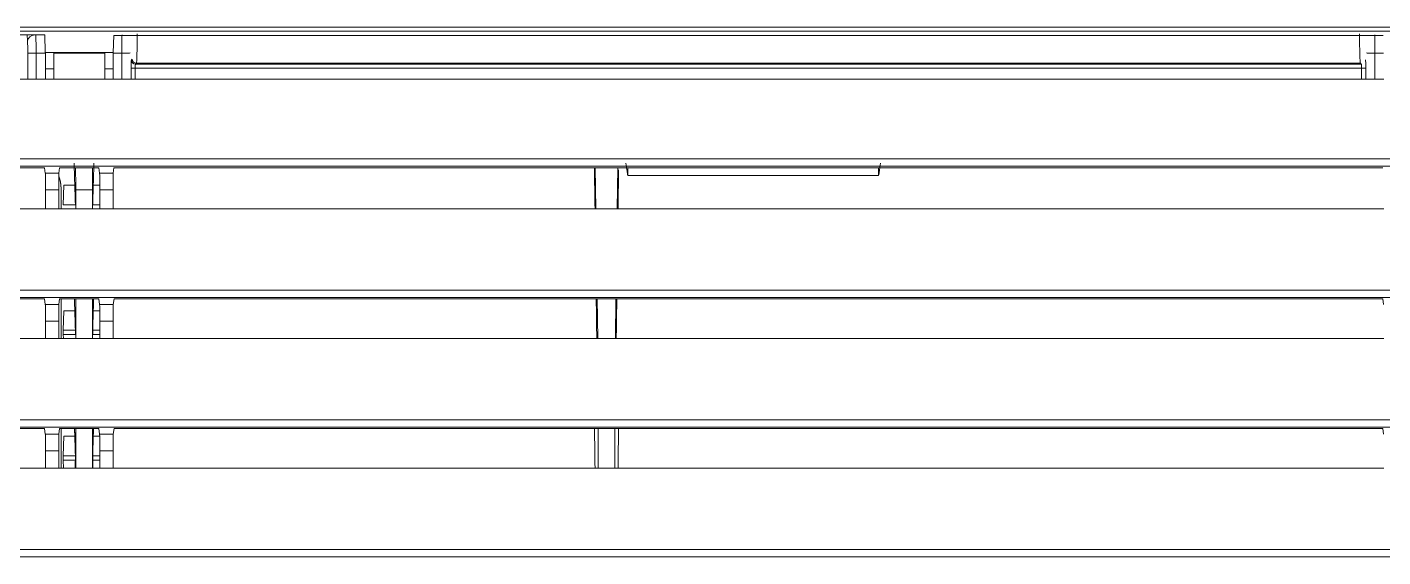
# Model space of a CAD drawing. Header units: inches. Extents: x 3778 to 56227, y -16914 to 35091.
# Drawn here: x 35331.3 to 35494.1, y -13360 to -13296.4 of the extents above; entities that cross this region are included whole.
import ezdxf

# ---------------------------------------------------------------- set-up
doc = ezdxf.new("R2010")
doc.units = ezdxf.units.IN
doc.header["$LTSCALE"] = 100
doc.header["$MEASUREMENT"] = 0
doc.layers.add('2-con', color=2, linetype='Continuous')
doc.layers.add('mark-B', color=2, linetype='Continuous', lineweight=20)

# ---------------------------------------------------------------- blocks, each defined once
blk = doc.blocks.new('무풍1way 일반')
at = {"layer": 'mark-B'}
for p, q in [((-357.16, -182.01), (357.16, -182.01)), ((357.16, -182.89), (-357.16, -182.89)), ((44.3, -192.64), (196.82, -192.64)), ((136.59, -197.41), (136.59, -192.64)), ((136.59, -197.41), (136.59, -192.64)), ((138.6, -192.64), (138.6, -197.41)), ((138.6, -192.64), (138.6, -197.41)), ((196.82, -194.73), (196.82, -192.64)), ((196.82, -192.64), (198.43, -192.64)), ((198.43, -192.64), (198.43, -194.73)), ((198.43, -192.64), (203.35, -192.64)), ((198.43, -193.62), (199.28, -193.62)), ((199.31, -192.64), (199.31, -197.41)), ((201.32, -197.41), (201.32, -192.64)), ((201.36, -193.62), (202.82, -193.62)), ((202.82, -193.62), (202.79, -192.64)), ((203.08, -192.64), (203.08, -197.41)), ((203.35, -194.73), (203.35, -192.64)), ((203.35, -192.64), (204.96, -192.64)), ((204.96, -194.73), (204.96, -192.64)), ((204.96, -192.64), (308.24, -192.64)), ((196.82, -194.73), (198.43, -194.73)), ((199.28, -194.14), (198.43, -194.14)), ((202.82, -194.14), (201.36, -194.14)), ((202.74, -196.49), (202.82, -194.14)), ((203.35, -194.73), (204.96, -194.73)), ((44.4, -197.41), (44.31, -196.74)), ((196.72, -197.41), (196.81, -196.74)), ((198.45, -196.74), (196.81, -196.74)), ((199.21, -196.49), (198.44, -196.49)), ((198.45, -196.74), (198.53, -197.41)), ((202.74, -196.49), (201.43, -196.49)), ((203.25, -197.41), (203.33, -196.74)), ((204.97, -196.74), (203.33, -196.74)), ((205.06, -197.41), (204.97, -196.74)), ((-354.41, -197.57), (354.41, -197.57)), ((354.41, -198.46), (-354.41, -198.46)), ((196.72, -197.41), (44.4, -197.41)), ((203.25, -197.41), (198.53, -197.41)), ((354.59, -197.41), (205.06, -197.41)), ((44.3, -208.2), (196.82, -208.2)), ((136.53, -208.2), (136.46, -212.97)), ((136.53, -208.2), (136.46, -212.97)), ((138.73, -212.97), (138.66, -208.2)), ((138.73, -212.97), (138.66, -208.2)), ((196.82, -210.3), (196.82, -208.2)), ((196.82, -208.2), (198.43, -208.2)), ((198.43, -208.2), (198.43, -210.3)), ((198.43, -208.2), (203.35, -208.2)), ((199.31, -208.2), (199.31, -212.97)), ((201.32, -212.97), (201.32, -208.2)), ((202.82, -208.68), (202.8, -208.2)), ((203.08, -208.2), (203.08, -212.97)), ((203.35, -210.3), (203.35, -208.2)), ((203.35, -208.2), (204.96, -208.2)), ((204.96, -210.3), (204.96, -208.2)), ((204.96, -208.2), (308.24, -208.2)), ((198.43, -208.68), (199.28, -208.68)), ((199.28, -209.2), (198.43, -209.2)), ((201.36, -208.68), (202.82, -208.68)), ((202.82, -209.2), (201.36, -209.2)), ((202.74, -211.55), (202.82, -209.2)), ((196.82, -210.3), (198.43, -210.3)), ((199.21, -211.55), (198.43, -211.55)), ((202.74, -211.55), (201.43, -211.55)), ((203.35, -210.3), (204.96, -210.3)), ((-351.65, -213.14), (351.65, -213.14)), ((44.4, -212.97), (44.31, -212.3)), ((196.72, -212.97), (44.4, -212.97)), ((196.72, -212.97), (196.81, -212.3)), ((198.45, -212.3), (196.81, -212.3)), ((198.45, -212.3), (198.53, -212.97)), ((203.25, -212.97), (198.53, -212.97)), ((203.25, -212.97), (203.33, -212.3)), ((204.97, -212.3), (203.33, -212.3)), ((205.06, -212.97), (204.97, -212.3)), ((351.84, -212.97), (205.06, -212.97)), ((351.65, -214.02), (-351.65, -214.02)), ((44.3, -223.77), (196.82, -223.77)), ((136.31, -223.77), (136.24, -228.72)), ((136.31, -223.77), (136.24, -228.72)), ((138.95, -228.72), (138.88, -223.77)), ((138.95, -228.72), (138.88, -223.77)), ((196.82, -226.06), (196.82, -223.77)), ((196.82, -223.77), (198.43, -223.77)), ((198.43, -223.77), (198.43, -226.06)), ((198.43, -223.77), (203.35, -223.77)), ((199.28, -224.27), (198.43, -224.27)), ((199.31, -223.76), (199.31, -226.05)), ((201.32, -226.05), (201.32, -223.76)), ((202.82, -224.27), (201.36, -224.27)), ((202.74, -226.61), (202.82, -224.27)), ((203.08, -223.76), (203.08, -226.23)), ((203.35, -226.06), (203.35, -223.77)), ((203.35, -223.77), (204.96, -223.77)), ((204.96, -226.06), (204.96, -223.77)), ((204.96, -223.77), (308.24, -223.77)), ((196.82, -226.06), (198.43, -226.06)), ((199.31, -226.05), (201.32, -226.05)), ((203.35, -226.06), (204.96, -226.06)), ((104.93, -227.77), (104.93, -228.72)), ((135.05, -228.72), (135.05, -227.77)), ((199.21, -226.61), (198.43, -226.61)), ((202.74, -226.61), (201.43, -226.61)), ((-348.87, -228.89), (348.87, -228.89)), ((196.73, -228.72), (44.39, -228.72)), ((196.73, -228.72), (196.81, -228.06)), ((198.45, -228.06), (196.81, -228.06)), ((198.45, -228.06), (198.53, -228.72)), ((203.25, -228.72), (198.53, -228.72)), ((203.25, -228.72), (203.33, -228.06)), ((204.97, -228.06), (203.33, -228.06)), ((205.05, -228.72), (204.97, -228.06)), ((349.05, -228.72), (205.05, -228.72)), ((348.87, -229.77), (-348.87, -229.77)), ((44.3, -239.33), (196.82, -239.33)), ((45.36, -242.48), (45.36, -239.33)), ((45.36, -242.48), (45.36, -239.33)), ((46.45, -240.65), (46.45, -239.33)), ((46.45, -240.65), (46.45, -239.33)), ((46.45, -240.65), (46.96, -240.65)), ((46.45, -240.65), (46.96, -240.65)), ((46.95, -239.33), (46.96, -240.65)), ((46.95, -239.33), (46.96, -240.65)), ((46.96, -240.65), (194.18, -240.65)), ((46.96, -240.65), (194.18, -240.65)), ((194.18, -240.65), (194.18, -239.33)), ((194.18, -240.65), (194.18, -239.33)), ((194.68, -240.65), (194.18, -240.65)), ((194.68, -240.65), (194.18, -240.65)), ((194.68, -239.33), (194.68, -240.65)), ((194.68, -239.33), (194.68, -240.65)), ((195.78, -239.33), (195.78, -242.48)), ((195.78, -239.33), (195.78, -242.48)), ((196.82, -240.59), (196.82, -239.33)), ((196.82, -239.33), (197.83, -239.33)), ((196.82, -240.59), (197.83, -240.59)), ((197.83, -239.33), (197.83, -240.59)), ((197.83, -239.33), (203.95, -239.33)), ((203.95, -240.59), (203.95, -239.33)), ((203.95, -239.33), (204.96, -239.33)), ((203.95, -240.59), (204.96, -240.59)), ((204.96, -240.59), (204.96, -239.33)), ((204.96, -239.33), (308.24, -239.33)), ((206.08, -242.48), (206.08, -239.33)), ((206.08, -242.48), (206.08, -239.33)), ((207.08, -239.33), (207.08, -242.49)), ((207.08, -239.33), (207.08, -242.49)), ((44.31, -242.48), (45.36, -242.48)), ((44.31, -242.48), (45.36, -242.48)), ((194.14, -241.15), (46.99, -241.15)), ((46.99, -241.15), (47.1, -241.26)), ((194.14, -241.15), (46.99, -241.15)), ((46.99, -241.15), (47.1, -241.26)), ((47.1, -241.26), (194.04, -241.26)), ((47.1, -241.26), (194.04, -241.26)), ((194.04, -241.26), (194.14, -241.15)), ((194.04, -241.26), (194.14, -241.15)), ((194.64, -241.65), (194.54, -241.76)), ((194.64, -241.65), (194.54, -241.76)), ((195.78, -242.48), (196.81, -242.48)), ((195.78, -242.48), (196.81, -242.48)), ((197.84, -242.48), (203.94, -242.48)), ((197.84, -242.48), (203.94, -242.48)), ((204.97, -242.48), (206.08, -242.48)), ((204.97, -242.48), (206.08, -242.48)), ((196.81, -242.54), (196.74, -244.58)), ((197.63, -242.54), (196.81, -242.54)), ((197.84, -242.54), (197.63, -242.54)), ((197.84, -242.54), (203.94, -242.54)), ((204.15, -242.54), (203.94, -242.54)), ((204.97, -242.54), (204.15, -242.54)), ((204.97, -242.54), (205.04, -244.65)), ((207.1, -243.95), (207.13, -244.65)), ((207.1, -243.95), (207.13, -244.65)), ((476.32, -245.6), (-476.32, -245.6)), ((-464.1, -245.12), (464.1, -245.12)), ((44.38, -244.58), (196.74, -244.58)), ((437.6, -244.65), (205.04, -244.65))]:
    blk.add_line(p, q, dxfattribs=at)
for centre, major_axis, ratio, start_param, end_param in [((196.81, -194.73), (0, -2.01), 0.008727, 0.069813, 1.570796), ((198.45, -194.73), (0, -2.01), 0.008727, 4.712389, 6.213372), ((203.33, -194.73), (0, -2.01), 0.008727, 0.069813, 1.570796), ((204.97, -194.73), (0, -2.01), 0.008727, 4.712389, 6.213372), ((196.81, -210.3), (0, -2.01), 0.008727, 0.069813, 1.570796), ((198.45, -210.3), (0, -2.01), 0.008727, 4.712389, 6.213372), ((203.33, -210.3), (0, -2.01), 0.008727, 0.069813, 1.570796), ((204.97, -210.3), (0, -2.01), 0.008727, 4.712389, 6.213372), ((196.81, -226.06), (0, -2.01), 0.008727, 0.069814, 1.570796), ((198.45, -226.06), (0, -2.01), 0.008727, 4.712389, 6.213371), ((203.33, -226.06), (0, -2.01), 0.008727, 0.069814, 1.570796), ((204.97, -226.06), (0, -2.01), 0.008727, 4.712389, 6.213371), ((46.49, -240.65), (0, -1), 0.034921, 4.712368, 6.248257), ((46.49, -240.65), (0, -1), 0.034921, 4.712368, 6.248257), ((46.99, -240.65), (0.001, -0.502), 0.069841, 4.712303, 6.248193), ((46.99, -240.65), (0.001, -0.502), 0.069841, 4.712303, 6.248193), ((194.14, -240.65), (-0.001, -0.502), 0.069841, 0.034992, 1.570882), ((194.14, -240.65), (-0.001, -0.502), 0.069841, 0.034992, 1.570882), ((194.64, -240.65), (0, -1), 0.034921, 0.034928, 1.570818), ((194.64, -240.65), (0, -1), 0.034921, 0.034928, 1.570818), ((196.81, -240.59), (0, -2.01), 0.008727, 0.245636, 1.570796), ((197.84, -240.59), (0, -2.01), 0.008727, 4.712389, 6.033203), ((203.94, -240.59), (0, -2.01), 0.008727, 0.249983, 1.570796), ((204.97, -240.59), (0, -2.01), 0.008727, 4.712389, 6.037549), ((45.36, -242.49), (-1, 0), 0.017452, 3.176505, 4.712389), ((45.43, -242.53), (0, -3.01), 0.023281, 4.694926, 5.497778), ((45.36, -242.49), (-1, 0), 0.017452, 3.176505, 4.712389), ((45.43, -242.53), (0, -3.01), 0.023281, 4.694926, 5.497778), ((47.09, -244.77), (0, -3.51), 0.029932, 1.570781, 3.10667), ((47.09, -244.77), (0, -3.51), 0.029932, 1.570781, 3.10667), ((194.04, -244.77), (0, -3.51), 0.029932, 3.176515, 4.712405), ((194.04, -244.77), (0, -3.51), 0.029932, 3.176515, 4.712405), ((194.04, -241.76), (-0.355, 0.355), 0.998782, 3.927295, 5.497483), ((194.04, -241.76), (-0.355, 0.355), 0.998782, 3.927295, 5.497483), ((194.14, -241.65), (-0.355, 0.355), 0.998782, 3.927295, 5.497483), ((194.14, -241.65), (-0.355, 0.355), 0.998782, 3.927295, 5.497483), ((195.78, -242.49), (-1, 0), 0.017452, 4.712389, 6.248273), ((195.78, -242.49), (-1, 0), 0.017452, 4.712389, 6.248273), ((195.71, -242.53), (0, -3.01), 0.023281, 0.785408, 1.588259), ((195.71, -242.53), (0, -3.01), 0.023281, 0.785408, 1.588259), ((206.08, -242.49), (-1, 0), 0.017452, 3.176505, 4.712389), ((206.15, -242.53), (0, -3.01), 0.023281, 4.694926, 5.497778), ((206.08, -242.49), (-1, 0), 0.017452, 3.176505, 4.712389), ((206.15, -242.53), (0, -3.01), 0.023281, 4.694926, 5.497778), ((207.15, -242.53), (0, -2.01), 0.034921, 4.694914, 5.497766), ((207.15, -242.53), (0, -2.01), 0.034921, 4.694914, 5.497766), ((206.1, -243.95), (-1, -0.04), 0.706884, 1.625089, 3.092233), ((206.1, -243.95), (-1, -0.04), 0.706884, 1.625089, 3.092233)]:
    blk.add_ellipse(centre, major_axis=major_axis, ratio=ratio, start_param=start_param, end_param=end_param, dxfattribs=at)
for points, degree in [([(136.22, -192.64), (136.15, -197.41)], 1), ([(136.22, -192.64), (136.15, -197.41)], 1), ([(138.97, -192.64), (139, -194.23), (139.02, -195.82), (139.04, -197.41)], 3), ([(138.97, -192.64), (139, -194.23), (139.02, -195.82), (139.04, -197.41)], 3), ([(199.25, -192.64), (199.28, -193.62)], 1), ([(199.28, -193.62), (199.28, -193.66), (199.28, -193.8), (199.28, -193.96), (199.28, -194.1), (199.28, -194.14)], 2), ([(201.36, -194.14), (201.36, -194.1), (201.35, -193.96), (201.35, -193.8), (201.36, -193.66), (201.36, -193.62)], 2), ([(201.36, -193.62), (201.39, -192.64)], 1), ([(199.28, -194.14), (199.21, -196.49)], 1), ([(201.43, -196.49), (201.36, -194.14)], 1), ([(199.21, -196.49), (199.18, -197.41)], 1), ([(201.46, -197.41), (201.43, -196.49)], 1), ([(136.43, -208.2), (136.36, -212.97)], 1), ([(136.43, -208.2), (136.36, -212.97)], 1), ([(138.76, -208.2), (138.79, -209.79), (138.81, -211.38), (138.83, -212.97)], 3), ([(138.76, -208.2), (138.79, -209.79), (138.81, -211.38), (138.83, -212.97)], 3), ([(199.28, -209.2), (199.21, -211.55)], 1), ([(199.28, -208.68), (199.28, -208.72), (199.28, -208.86), (199.28, -209.02), (199.28, -209.16), (199.28, -209.2)], 2), ([(201.36, -209.2), (201.36, -209.16), (201.35, -209.02), (201.35, -208.86), (201.36, -208.72), (201.36, -208.68)], 2), ([(201.43, -211.55), (201.36, -209.2)], 1), ([(199.21, -211.55), (199.17, -212.97)], 1), ([(201.47, -212.97), (201.43, -211.55)], 1), ([(136.21, -223.77), (136.15, -228.46)], 1), ([(136.21, -223.77), (136.15, -228.46)], 1), ([(138.98, -223.77), (139, -225.42), (139.03, -227.07), (139.05, -228.72)], 3), ([(138.98, -223.77), (139, -225.42), (139.03, -227.07), (139.05, -228.72)], 3), ([(199.28, -224.27), (199.21, -226.61)], 1), ([(201.43, -226.61), (201.36, -224.27)], 1), ([(104.93, -227.77), (104.7, -229.28)], 1), ([(135.05, -227.77), (104.93, -227.77)], 1), ([(135.28, -229.28), (135.05, -227.77)], 1), ([(199.21, -226.61), (199.13, -229.28)], 1), ([(201.51, -229.28), (201.43, -226.61)], 1)]:
    blk.add_open_spline(points, degree=degree, dxfattribs=at)
for points, degree, knots in [([(202.82, -194.14), (202.82, -194.14), (202.82, -194.14), (202.82, -194.13), (202.82, -194.13), (202.82, -194.12), (202.82, -194.12), (202.82, -194.11), (202.82, -194.11), (202.82, -194.1), (202.82, -194.1), (202.82, -194.09), (202.82, -194.08), (202.82, -194.08), (202.82, -194.07), (202.82, -194.06), (202.82, -194.06), (202.82, -194.05), (202.82, -194.05), (202.82, -194.04), (202.82, -194.03), (202.82, -194.02), (202.82, -194.02), (202.82, -194.01), (202.82, -194), (202.82, -194), (202.82, -193.99), (202.82, -193.98), (202.82, -193.97), (202.82, -193.97), (202.82, -193.96), (202.82, -193.95), (202.82, -193.95), (202.82, -193.94), (202.82, -193.93), (202.82, -193.92), (202.82, -193.92), (202.82, -193.91), (202.82, -193.9), (202.82, -193.9), (202.82, -193.89), (202.82, -193.88), (202.82, -193.87), (202.82, -193.85), (202.82, -193.84), (202.82, -193.82), (202.82, -193.81), (202.82, -193.79), (202.82, -193.78), (202.82, -193.77), (202.82, -193.75), (202.82, -193.74), (202.82, -193.72), (202.82, -193.71), (202.82, -193.7), (202.82, -193.68), (202.82, -193.67), (202.82, -193.66), (202.82, -193.65), (202.82, -193.64), (202.82, -193.63), (202.82, -193.62), (202.82, -193.62)], 3, [0, 0, 0, 0, 0.013748, 0.027432, 0.041052, 0.054607, 0.068099, 0.081527, 0.09489, 0.10819, 0.121425, 0.134597, 0.147704, 0.160748, 0.173727, 0.186643, 0.199494, 0.212281, 0.225005, 0.237664, 0.250259, 0.262791, 0.275258, 0.287661, 0.3, 0.312275, 0.324487, 0.336634, 0.348717, 0.360736, 0.372691, 0.384582, 0.39641, 0.408173, 0.419872, 0.431507, 0.443078, 0.454585, 0.466029, 0.477408, 0.488723, 0.499974, 0.522542, 0.545365, 0.568445, 0.591781, 0.615372, 0.639221, 0.663325, 0.687685, 0.712302, 0.737175, 0.762304, 0.78769, 0.813331, 0.839229, 0.865384, 0.891794, 0.918461, 0.945384, 0.972564, 1, 1, 1, 1]), ([(202.82, -209.2), (202.82, -209.2), (202.82, -209.2), (202.82, -209.19), (202.82, -209.19), (202.82, -209.18), (202.82, -209.18), (202.82, -209.17), (202.82, -209.17), (202.82, -209.16), (202.82, -209.16), (202.82, -209.15), (202.82, -209.15), (202.82, -209.14), (202.82, -209.13), (202.82, -209.13), (202.82, -209.12), (202.82, -209.11), (202.82, -209.11), (202.82, -209.1), (202.82, -209.09), (202.82, -209.09), (202.82, -209.08), (202.82, -209.07), (202.82, -209.07), (202.82, -209.06), (202.82, -209.05), (202.82, -209.04), (202.82, -209.04), (202.82, -209.03), (202.82, -209.02), (202.82, -209.02), (202.82, -209.01), (202.82, -209), (202.82, -208.99), (202.82, -208.99), (202.82, -208.98), (202.82, -208.97), (202.82, -208.96), (202.82, -208.96), (202.82, -208.95), (202.82, -208.94), (202.82, -208.93), (202.82, -208.91), (202.82, -208.9), (202.82, -208.89), (202.82, -208.87), (202.82, -208.86), (202.82, -208.84), (202.82, -208.83), (202.82, -208.81), (202.82, -208.8), (202.82, -208.79), (202.82, -208.77), (202.82, -208.76), (202.82, -208.75), (202.82, -208.73), (202.82, -208.72), (202.82, -208.71), (202.82, -208.7), (202.82, -208.69), (202.82, -208.69), (202.82, -208.68)], 3, [0, 0, 0, 0, 0.013747, 0.027429, 0.041048, 0.054602, 0.068093, 0.08152, 0.094883, 0.108181, 0.121416, 0.134587, 0.147694, 0.160737, 0.173716, 0.186631, 0.199482, 0.212269, 0.224992, 0.237651, 0.250246, 0.262777, 0.275245, 0.287648, 0.299987, 0.312263, 0.324474, 0.336622, 0.348705, 0.360725, 0.372681, 0.384572, 0.3964, 0.408164, 0.419864, 0.4315, 0.443072, 0.454581, 0.466025, 0.477405, 0.488722, 0.499974, 0.52253, 0.545343, 0.568414, 0.591742, 0.615327, 0.63917, 0.66327, 0.687627, 0.712242, 0.737115, 0.762244, 0.787632, 0.813276, 0.839179, 0.865338, 0.891756, 0.91843, 0.945363, 0.972553, 1, 1, 1, 1]), ([(199.3, -228.73), (199.3, -228.37), (199.31, -227.06), (199.31, -226.05)], 2, [0, 0, 0, 0.295232, 1, 1, 1]), ([(201.32, -226.05), (201.32, -227.06), (201.33, -228.37), (201.34, -228.73)], 2, [0, 0, 0, 0.704738, 1, 1, 1]), ([(203.08, -226.23), (203.08, -226.24), (203.08, -226.26), (203.08, -226.29), (203.08, -226.32), (203.08, -226.35), (203.08, -226.38), (203.08, -226.41), (203.09, -226.44), (203.09, -226.48), (203.09, -226.51), (203.09, -226.54), (203.09, -226.57), (203.1, -226.6), (203.1, -226.63), (203.1, -226.66), (203.11, -226.69), (203.11, -226.72), (203.11, -226.75), (203.12, -226.78), (203.12, -226.81), (203.13, -226.84), (203.13, -226.87), (203.14, -226.9), (203.14, -226.93), (203.15, -226.96), (203.15, -226.99), (203.16, -227.02), (203.16, -227.05), (203.17, -227.08), (203.18, -227.11), (203.18, -227.14), (203.19, -227.17), (203.2, -227.2), (203.21, -227.22), (203.21, -227.25), (203.22, -227.28), (203.23, -227.31), (203.24, -227.34), (203.25, -227.37), (203.25, -227.4), (203.26, -227.43), (203.27, -227.45), (203.28, -227.48), (203.29, -227.51), (203.3, -227.54), (203.31, -227.57), (203.32, -227.59), (203.32, -227.61), (203.33, -227.61)], 3, [0, 0, 0, 0, 0.021971, 0.04392, 0.065846, 0.08775, 0.109632, 0.131491, 0.153328, 0.175143, 0.196935, 0.218705, 0.240452, 0.262177, 0.28388, 0.305561, 0.327219, 0.348855, 0.370469, 0.392061, 0.41363, 0.435177, 0.456702, 0.478205, 0.499686, 0.521144, 0.54258, 0.563994, 0.585386, 0.606756, 0.628104, 0.64943, 0.670733, 0.692015, 0.713275, 0.734512, 0.755727, 0.776921, 0.798092, 0.819242, 0.840369, 0.861475, 0.882558, 0.90362, 0.92466, 0.945678, 0.966674, 0.987648, 1, 1, 1, 1])]:
    blk.add_open_spline(points, degree=degree, knots=knots, dxfattribs=at)
blk = doc.blocks.new('dpdjzjs')
at = {"layer": 'mark-B', "rotation": 180}
blk.add_blockref('무풍1way 일반', (171509.31, 88288.45), dxfattribs=at)

msp = doc.modelspace()

# ---------------------------------------------------------------- block references
at = {"layer": '2-con'}
msp.add_blockref('dpdjzjs', (-135970.86, -101830.44), dxfattribs=at)

doc.saveas('drawing.dxf')
